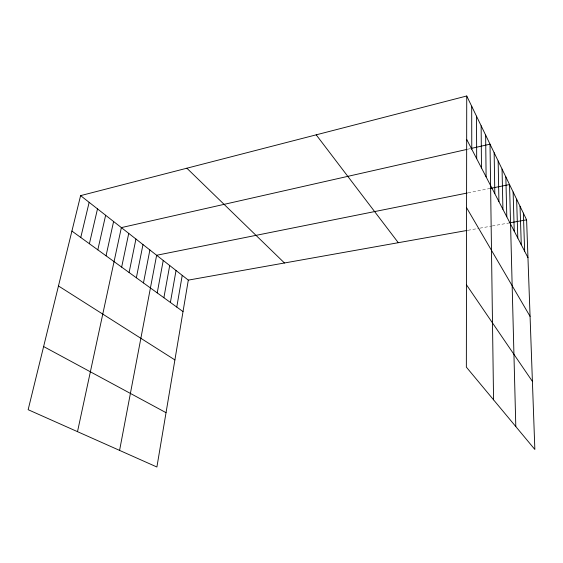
<?xml version="1.0" encoding="UTF-8"?>
<svg xmlns="http://www.w3.org/2000/svg" width="563" height="563" viewBox="0 0 563 563"><rect width="100%" height="100%" fill="white"/><g stroke="black" fill="none" stroke-linecap="round" stroke-linejoin="round"><path stroke-width="0.42" stroke-dasharray="2.81 2.11" d="M467.944 149.174L470.45 148.604M468.135 192.849L490.106 188.443M468.001 230.281L479.071 228.304M479.929 228.156L491.45 226.101M492.266 225.953L508.846 222.997"/><path stroke-width="0.84" d="M466.734 95.992L466.354 367.118L534.85 449.471L526.602 219.837L466.734 95.992L80.6 195.628L28.15 409.695L156.901 467.009L188.309 280.121L80.6 195.628M176.775 307.067L182.236 275.356M170.392 302.444L176.036 270.486M163.882 297.721L169.702 265.525M157.225 292.901L163.235 260.451M119.581 450.393L156.634 255.271L467.276 193.018M143.466 282.929L149.885 249.972M136.359 277.777L142.988 244.567M129.096 272.513L135.936 239.036M121.657 267.122L128.737 233.385M77.504 431.666L121.362 227.607L467.107 149.364M106.034 255.799L113.599 221.512M97.814 249.838L105.64 215.27M89.397 243.737L97.498 208.88M80.762 237.48L89.151 202.335M471.287 148.414L490.021 144.17L493.561 399.829M490.936 188.281L509.543 184.551L515.807 426.578M188.309 280.121L467.149 230.429M509.684 222.849L526.602 219.837M43.625 346.548L166.036 412.672M58.468 285.962L174.903 359.926M71.916 231.069L183.024 311.599M186.867 168.21L284.456 262.984M316.202 134.838L398.301 242.702M466.474 284.808L532.408 381.404M466.579 207.705L530.065 316.364M466.671 139.371L527.96 257.643M523.365 213.138L524.66 251.281M520.043 206.269L521.275 244.75M516.63 199.218L517.805 238.043M513.132 191.983L514.23 231.154M505.848 176.916L506.799 216.804M502.055 169.069L502.921 209.316M498.156 161.004L498.931 201.617M494.152 152.707L494.821 193.7M485.644 135.12L486.108 176.881M481.133 125.788L481.478 167.943M476.488 116.168L476.699 158.724M471.688 106.238L471.773 149.202"/></g></svg>
